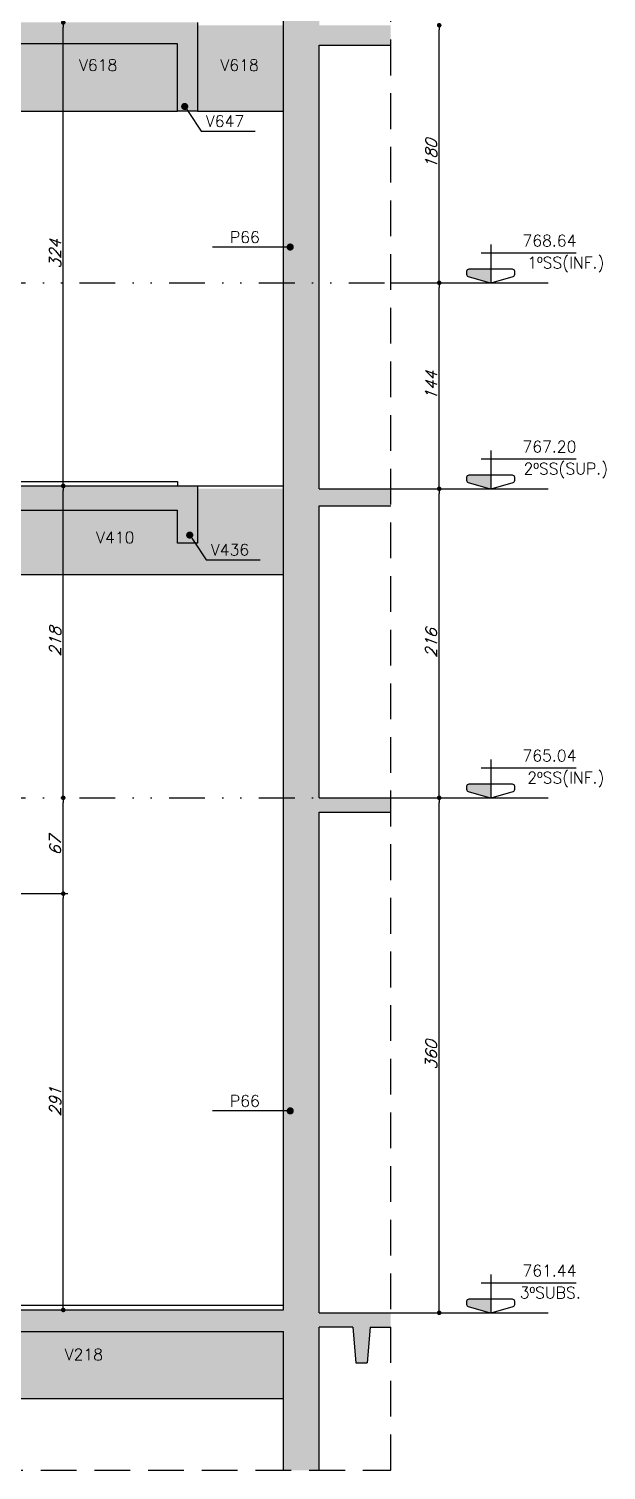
# Model space of a CAD drawing. Extents: x 0 to 6870, y 0 to 4205.
# Drawn here: x 1017 to 1420, y 1057 to 2065 of the extents above; entities that cross this region are included whole.
import ezdxf
from ezdxf import colors
from ezdxf.entities.mleader import LeaderData, LeaderLine
from ezdxf.enums import TextEntityAlignment as Align
from ezdxf.math import Vec2, Vec3

# ---------------------------------------------------------------- set-up
doc = ezdxf.new("R2010")
doc.units = 0
doc.header["$LTSCALE"] = 50
doc.header["$MEASUREMENT"] = 0
doc.linetypes.add('DASHED', pattern=[0.75, 0.5, -0.25])
doc.linetypes.add('DIVIDE2', pattern=[0.625, 0.25, -0.125, 0, -0.125, 0, -0.125])
doc.layers.get('0').update_dxf_attribs({"linetype": 'CONTINUOUS'})
doc.layers.get('DEFPOINTS').update_dxf_attribs({"linetype": 'CONTINUOUS'})
for name, color, linetype in [('F-AUX-RED', 1, 'CONTINUOUS'), ('F-CORTE', 4, 'CONTINUOUS'), ('F-COTAS', 106, 'CONTINUOUS'), ('F-EIXOS-DET', 1, 'CONTINUOUS'), ('F-ESC CORTE', 4, 'CONTINUOUS'), ('F-ESC SOLIDO CORTE', 71, 'CONTINUOUS'), ('F-NÍVEL-VISTA', 2, 'CONTINUOUS'), ('F-REVESTIMENTO', 1, 'CONTINUOUS'), ('F-SOLIDO', 71, 'CONTINUOUS'), ('F-TEXTO', 6, 'CONTINUOUS'), ('F-TEXTO-YELLOW', 2, 'CONTINUOUS'), ('F-VISTA', 2, 'CONTINUOUS'), ('F-VISTA SÓLIDO', 254, 'CONTINUOUS')]:
    doc.layers.add(name, color=color, linetype=linetype)
doc.styles.add('CP-TEXT-INCL', font='romans.shx', dxfattribs={"oblique": 20})
doc.styles.add('MCP', font='romans.shx')
doc.styles.get("Standard").update_dxf_attribs({"font": 'ROMANS.SHX'})
doc.dimstyles.new('CP-COTAS-50', dxfattribs={"dimscale": 0.64, "dimtxt": 12.5, "dimasz": 5, "dimexe": 5, "dimexo": 5, "dimgap": 2.5, "dimtad": 1, "dimdec": 1, "dimdsep": 46, "dimtxsty": 'CP-TEXT-INCL', "dimblk1": 'DOT', "dimblk2": 'DOT', "dimsah": 1, "dimcen": 9, "dimclrd": 256, "dimclre": 256, "dimclrt": 256, "dimadec": 0, "dimazin": 0, "dimtfac": 1, "dimtdec": 1, "dimtmove": 2, "dimatfit": 3, "dimldrblk": 'DOT', "dimfxl": 5, "dimtolj": 1, "dimarcsym": 0})

# ---------------------------------------------------------------- blocks, each defined once
blk = doc.blocks.new('_DOT')
at = {"color": 0, "linetype": 'ByBlock'}
blk.add_line((-0.5, 0), (-1, 0), dxfattribs=at)
at = {"color": 0, "linetype": 'ByBlock', "const_width": 0.5}
blk.add_lwpolyline([(-0.25, 0, 1), (0.25, 0, 1)], format="xyb", close=True, dxfattribs=at)
blk = doc.blocks.new('*D491')
at = {"layer": 'DEFPOINTS', "color": 0, "linetype": 'Continuous', "transparency": 16777216}
for p in [(1003.5, 1460), (1040.7, 1460), (1011.9, 1169)]:
    blk.add_point(p, dxfattribs=at)
at = {"layer": 'F-COTAS', "linetype": 'Continuous', "lineweight": -2, "transparency": 16777216}
for p, q in [((1006.7, 1460), (1043.9, 1460)), ((1040.7, 1172.2), (1040.7, 1456.8)), ((1015.1, 1169), (1043.9, 1169))]:
    blk.add_line(p, q, dxfattribs=at)
at = {"layer": 'F-COTAS', "linetype": 'Continuous', "lineweight": -2, "transparency": 16777216, "xscale": 3.2, "yscale": 3.2, "zscale": 3.2}
for p, rotation in [((1040.7, 1460), 90), ((1040.7, 1169), 270)]:
    blk.add_blockref('_DOT', p, dxfattribs=dict(at, rotation=rotation))
at = {"layer": 'F-COTAS', "linetype": 'Continuous', "transparency": 16777216, "insert": (1035.1, 1314.5), "char_height": 8, "attachment_point": 5, "rotation": 90, "style": 'CP-TEXT-INCL'}
blk.add_mtext('\\A1;291', dxfattribs=at)
blk = doc.blocks.new('*D492')
at = {"layer": 'DEFPOINTS', "color": 0, "linetype": 'Continuous', "transparency": 16777216}
for p in [(1040.7, 1527), (1040.7, 1527), (1003.5, 1460)]:
    blk.add_point(p, dxfattribs=at)
at = {"layer": 'F-COTAS', "linetype": 'Continuous', "lineweight": -2, "transparency": 16777216}
for p, q in [((1040.7, 1463.2), (1040.7, 1523.8)), ((1006.7, 1460), (1043.9, 1460))]:
    blk.add_line(p, q, dxfattribs=at)
at = {"layer": 'F-COTAS', "linetype": 'Continuous', "lineweight": -2, "transparency": 16777216, "xscale": 3.2, "yscale": 3.2, "zscale": 3.2}
for p, rotation in [((1040.7, 1527), 90), ((1040.7, 1460), 270)]:
    blk.add_blockref('_DOT', p, dxfattribs=dict(at, rotation=rotation))
at = {"layer": 'F-COTAS', "linetype": 'Continuous', "transparency": 16777216, "insert": (1035.1, 1493.5), "char_height": 8, "attachment_point": 5, "rotation": 90, "style": 'CP-TEXT-INCL'}
blk.add_mtext('\\A1;67', dxfattribs=at)
blk = doc.blocks.new('*D493')
at = {"layer": 'DEFPOINTS', "color": 0, "linetype": 'Continuous', "transparency": 16777216}
for p in [(1040.7, 1745), (1040.7, 1745), (1040.7, 1527)]:
    blk.add_point(p, dxfattribs=at)
at = {"layer": 'F-COTAS', "linetype": 'Continuous', "lineweight": -2, "transparency": 16777216}
blk.add_line((1040.7, 1530.2), (1040.7, 1741.8), dxfattribs=at)
at = {"layer": 'F-COTAS', "linetype": 'Continuous', "lineweight": -2, "transparency": 16777216, "xscale": 3.2, "yscale": 3.2, "zscale": 3.2}
for p, rotation in [((1040.7, 1745), 90), ((1040.7, 1527), 270)]:
    blk.add_blockref('_DOT', p, dxfattribs=dict(at, rotation=rotation))
at = {"layer": 'F-COTAS', "linetype": 'Continuous', "transparency": 16777216, "insert": (1035.1, 1636), "char_height": 8, "attachment_point": 5, "rotation": 90, "style": 'CP-TEXT-INCL'}
blk.add_mtext('\\A1;218', dxfattribs=at)
blk = doc.blocks.new('*D494')
at = {"layer": 'DEFPOINTS', "color": 0, "linetype": 'Continuous', "transparency": 16777216}
for p in [(1040.7, 2069), (1040.7, 2069), (1040.7, 1745)]:
    blk.add_point(p, dxfattribs=at)
at = {"layer": 'F-COTAS', "linetype": 'Continuous', "lineweight": -2, "transparency": 16777216}
blk.add_line((1040.7, 1748.2), (1040.7, 2065.8), dxfattribs=at)
at = {"layer": 'F-COTAS', "linetype": 'Continuous', "lineweight": -2, "transparency": 16777216, "xscale": 3.2, "yscale": 3.2, "zscale": 3.2}
for p, rotation in [((1040.7, 2069), 90), ((1040.7, 1745), 270)]:
    blk.add_blockref('_DOT', p, dxfattribs=dict(at, rotation=rotation))
at = {"layer": 'F-COTAS', "linetype": 'Continuous', "transparency": 16777216, "insert": (1035.1, 1907), "char_height": 8, "attachment_point": 5, "rotation": 90, "style": 'CP-TEXT-INCL'}
blk.add_mtext('\\A1;324', dxfattribs=at)
blk = doc.blocks.new('*D516')
at = {"layer": 'DEFPOINTS', "color": 0, "linetype": 'Continuous', "transparency": 16777216}
for p in [(1298.1, 1527), (1303.3, 1527), (1298.1, 1167)]:
    blk.add_point(p, dxfattribs=at)
at = {"layer": 'F-COTAS', "linetype": 'Continuous', "lineweight": -2, "transparency": 16777216}
for p, q in [((1301.3, 1527), (1306.5, 1527)), ((1303.3, 1170.2), (1303.3, 1523.8)), ((1301.3, 1167), (1306.5, 1167))]:
    blk.add_line(p, q, dxfattribs=at)
at = {"layer": 'F-COTAS', "linetype": 'Continuous', "lineweight": -2, "transparency": 16777216, "xscale": 3.2, "yscale": 3.2, "zscale": 3.2}
for p, rotation in [((1303.3, 1527), 90), ((1303.3, 1167), 270)]:
    blk.add_blockref('_DOT', p, dxfattribs=dict(at, rotation=rotation))
at = {"layer": 'F-COTAS', "linetype": 'Continuous', "transparency": 16777216, "insert": (1297.7, 1347), "char_height": 8, "attachment_point": 5, "rotation": 90, "style": 'CP-TEXT-INCL'}
blk.add_mtext('\\A1;360', dxfattribs=at)
blk = doc.blocks.new('*D517')
at = {"layer": 'DEFPOINTS', "color": 0, "linetype": 'Continuous', "transparency": 16777216}
for p in [(1303.3, 1743), (1303.3, 1743), (1298.1, 1527)]:
    blk.add_point(p, dxfattribs=at)
at = {"layer": 'F-COTAS', "linetype": 'Continuous', "lineweight": -2, "transparency": 16777216}
for p, q in [((1303.3, 1530.2), (1303.3, 1739.8)), ((1301.3, 1527), (1306.5, 1527))]:
    blk.add_line(p, q, dxfattribs=at)
at = {"layer": 'F-COTAS', "linetype": 'Continuous', "lineweight": -2, "transparency": 16777216, "xscale": 3.2, "yscale": 3.2, "zscale": 3.2}
for p, rotation in [((1303.3, 1743), 90), ((1303.3, 1527), 270)]:
    blk.add_blockref('_DOT', p, dxfattribs=dict(at, rotation=rotation))
at = {"layer": 'F-COTAS', "linetype": 'Continuous', "transparency": 16777216, "insert": (1297.7, 1635), "char_height": 8, "attachment_point": 5, "rotation": 90, "style": 'CP-TEXT-INCL'}
blk.add_mtext('\\A1;216', dxfattribs=at)
blk = doc.blocks.new('*D518')
at = {"layer": 'DEFPOINTS', "color": 0, "linetype": 'Continuous', "transparency": 16777216}
for p in [(1303.3, 1887), (1303.3, 1887), (1303.3, 1743)]:
    blk.add_point(p, dxfattribs=at)
at = {"layer": 'F-COTAS', "linetype": 'Continuous', "lineweight": -2, "transparency": 16777216}
blk.add_line((1303.3, 1746.2), (1303.3, 1883.8), dxfattribs=at)
at = {"layer": 'F-COTAS', "linetype": 'Continuous', "lineweight": -2, "transparency": 16777216, "xscale": 3.2, "yscale": 3.2, "zscale": 3.2}
for p, rotation in [((1303.3, 1887), 90), ((1303.3, 1743), 270)]:
    blk.add_blockref('_DOT', p, dxfattribs=dict(at, rotation=rotation))
at = {"layer": 'F-COTAS', "linetype": 'Continuous', "transparency": 16777216, "insert": (1297.7, 1815), "char_height": 8, "attachment_point": 5, "rotation": 90, "style": 'CP-TEXT-INCL'}
blk.add_mtext('\\A1;144', dxfattribs=at)
blk = doc.blocks.new('*D519')
at = {"layer": 'DEFPOINTS', "color": 0, "linetype": 'Continuous', "transparency": 16777216}
for p in [(1303.3, 2067), (1303.3, 2067), (1303.3, 1887)]:
    blk.add_point(p, dxfattribs=at)
at = {"layer": 'F-COTAS', "linetype": 'Continuous', "lineweight": -2, "transparency": 16777216}
blk.add_line((1303.3, 1890.2), (1303.3, 2063.8), dxfattribs=at)
at = {"layer": 'F-COTAS', "linetype": 'Continuous', "lineweight": -2, "transparency": 16777216, "xscale": 3.2, "yscale": 3.2, "zscale": 3.2}
for p, rotation in [((1303.3, 2067), 90), ((1303.3, 1887), 270)]:
    blk.add_blockref('_DOT', p, dxfattribs=dict(at, rotation=rotation))
at = {"layer": 'F-COTAS', "linetype": 'Continuous', "transparency": 16777216, "insert": (1297.7, 1977), "char_height": 8, "attachment_point": 5, "rotation": 90, "style": 'CP-TEXT-INCL'}
blk.add_mtext('\\A1;180', dxfattribs=at)
blk = doc.blocks.new('Nível - Vista')
at = {"layer": 'F-NÍVEL-VISTA'}
blk.add_hatch(color=71, dxfattribs=at).paths.add_polyline_path([(0, 0.238), (-0.38, 0.238, 0.414214), (-0.42, 0.198), (-0.42, 0.148, 0.331206), (-0.391, 0.11), (-0.011, 0.002, 0.072993), (0, 0)])
at = {"layer": 'F-NÍVEL-VISTA', "color": 2}
for p, q in [((-0.168, 0.521), (1.493, 0.521)), ((0, 0.67), (0, 0))]:
    blk.add_line(p, q, dxfattribs=at)
blk.add_lwpolyline([(-0.011, 0.002, 0.146769), (0.011, 0.002), (0.391, 0.11, 0.331206), (0.42, 0.148), (0.42, 0.198, 0.414214), (0.38, 0.238), (-0.38, 0.238, 0.414214), (-0.42, 0.198), (-0.42, 0.148, 0.331206), (-0.391, 0.11), (-0.011, 0.002, 0.146769), (0.011, 0.002)], format="xyb", dxfattribs=at)
at = {"layer": 'F-TEXTO', "color": 3, "style": 'MCP'}
for tag, p in [('NÍVEL', (1.026, 0.636)), ('NÍVEL_DETALHE', (1.02, 0.186))]:
    blk.add_attdef(tag, text='', height=0.2, dxfattribs=at).set_placement(p, align=Align.CENTER)

msp = doc.modelspace()

# ---------------------------------------------------------------- hatches: boundary and pattern name
at = {"layer": 'F-ESC SOLIDO CORTE'}
h = msp.add_hatch(color=256, dxfattribs=at)
h.dxf.hatch_style = 1
h.paths.add_polyline_path([(835.46, 2057), (836.9, 2056.07), (837.5, 2055.69), (840.13, 2054), (1120.5, 2054), (1120.5, 2007), (1134.5, 2007), (1134.5, 2069), (844.5, 2069), (844.5, 2087), (816.5, 2087), (816.5, 2105), (788.5, 2105), (788.5, 2123), (760.5, 2123), (760.5, 2141), (732.5, 2141), (732.5, 2159), (704.5, 2159), (704.5, 2177), (676.5, 2177), (676.5, 2195), (648.5, 2195), (648.5, 2213), (620.5, 2213), (620.5, 2231), (592.5, 2231), (475, 2231), (475, 2191), (494, 2191), (494, 2216), (588.1, 2216)])
h = msp.add_hatch(color=256, dxfattribs=at)
h.dxf.hatch_style = 1
h.paths.add_polyline_path([(732.5, 1817), (732.5, 1835), (704.5, 1835), (704.5, 1853), (676.5, 1853), (676.5, 1871), (648.5, 1871), (648.5, 1889), (620.5, 1889), (620.5, 1907), (592.5, 1907), (475, 1907), (475, 1867), (494, 1867), (494, 1892), (592.5, 1892), (843.15, 1728), (1120.5, 1728), (1120.5, 1705), (1134.5, 1705), (1134.5, 1745), (844.5, 1745), (844.5, 1763), (816.5, 1763), (816.5, 1781), (788.5, 1781), (788.5, 1799), (760.5, 1799), (760.5, 1817)])
at = {"layer": 'F-SOLIDO', "linetype": 'Continuous'}
h = msp.add_hatch(color=256, dxfattribs=at)
h.dxf.hatch_style = 1
h.paths.add_polyline_path([(1134.5, 3743), (870.72, 3743), (870.72, 3728), (1120.5, 3728), (1120.5, 3699), (1134.5, 3699)])
h.paths.add_polyline_path([(1219.5, 3727), (1269.5, 3727), (1269.5, 3739), (1219.5, 3739), (1219.5, 3839), (1194.5, 3839), (1194.5, 1169), (1219.5, 1169), (1219.5, 1517), (1269.5, 1517), (1269.5, 1527), (1219.5, 1527), (1219.5, 1731), (1269.5, 1731), (1269.5, 1743), (1219.5, 1743), (1219.5, 2053), (1269.5, 2053), (1269.5, 2067), (1219.5, 2067), (1219.5, 2359), (1269.5, 2359), (1269.5, 2373), (1219.5, 2373), (1219.5, 2701), (1269.5, 2701), (1269.5, 2713), (1219.5, 2713), (1219.5, 3043), (1269.5, 3043), (1269.5, 3055), (1219.5, 3055), (1219.5, 3385), (1269.5, 3385), (1269.5, 3397), (1219.5, 3397)])
h = msp.add_hatch(color=256, dxfattribs=at)
h.dxf.hatch_style = 1
h.paths.add_polyline_path([(1219.5, 1157), (1243, 1157), (1245, 1132), (1253, 1132), (1255, 1157), (1269.5, 1157), (1269.5, 1167), (1219.5, 1167), (1219.5, 1169), (494, 1169), (494, 1167), (494, 1154), (1194.5, 1154), (1194.5, 1057), (1219.5, 1057)])
at = {"layer": 'F-VISTA SÓLIDO', "linetype": 'Continuous'}
h = msp.add_hatch(color=256, dxfattribs=at)
h.dxf.hatch_style = 1
h.paths.add_polyline_path([(494, 1867), (475, 1867), (475, 1743), (494, 1743)])
h.paths.add_polyline_path([(1120.5, 2054), (866.24, 2054), (793.13, 2007), (913, 2007), (913, 1887), (932, 1887), (932, 2007), (1120.5, 2007)])
h.paths.add_polyline_path([(1194.5, 2067), (1134.5, 2067), (1134.5, 2007), (1194.5, 2007)])
h.paths.add_polyline_path([(932, 1887), (913, 1887), (913, 1748), (932, 1748)])
h.paths.add_polyline_path([(781.5, 2034), (781.5, 2037), (809.5, 2037), (809.5, 2055), (807.5, 2055), (807.5, 2057), (835.46, 2057), (819.91, 2067), (494, 2067), (494, 2007), (753.5, 2007), (753.5, 2016), (753.5, 2019), (781.5, 2019)])
h.paths.add_polyline_path([(494, 2007), (475, 2007), (475, 1907), (494, 1907)])
h = msp.add_hatch(color=256, dxfattribs=at)
h.dxf.hatch_style = 1
h.paths.add_polyline_path([(588.09, 1622), (494, 1622), (494, 1599.44), (475, 1599.44), (475, 1527), (494, 1527), (494, 1563), (679.87, 1563)])
h.paths.add_polyline_path([(725.5, 1728), (723.5, 1728), (723.5, 1730), (754.5, 1730), (754.5, 1743), (494, 1743), (494, 1683), (494, 1640), (591.9, 1640), (613.5, 1640), (613.5, 1656), (611.5, 1656), (611.5, 1658), (641.5, 1658), (641.5, 1674), (639.5, 1674), (639.5, 1676), (669.5, 1676), (669.5, 1692), (667.5, 1692), (667.5, 1694), (697.5, 1694), (697.5, 1710), (695.5, 1710), (695.5, 1712), (725.5, 1712)])
h.paths.add_polyline_path([(494, 1683), (475, 1683), (475, 1637), (494, 1637)])
h.paths.add_polyline_path([(475, 1743), (425, 1743), (425, 1693), (475, 1693)])
h.paths.add_polyline_path([(1120.5, 1728), (783.79, 1728), (621.5, 1623.67), (621.5, 1622), (651.5, 1622), (651.5, 1620), (649.5, 1620), (649.5, 1604), (679.5, 1604), (679.5, 1602), (677.5, 1602), (677.5, 1586), (707.5, 1586), (707.5, 1584), (705.5, 1584), (705.5, 1568), (735.5, 1568), (735.5, 1566), (733.5, 1566), (733.5, 1563), (913, 1563), (913, 1527), (932, 1527), (932, 1683), (1194.5, 1683), (1194.5, 1743), (1134.5, 1743), (1134.5, 1705), (1120.5, 1705)])
h = msp.add_hatch(color=256, dxfattribs=at)
h.dxf.hatch_style = 1
h.paths.add_polyline_path([(932, 1107), (1194.5, 1107), (1194.5, 1154), (494, 1154), (494, 1107), (475, 1107), (475, 1057), (932, 1057)])
h.paths.add_polyline_path([(475, 1167), (425, 1167), (425, 1107), (475, 1107)])

# ---------------------------------------------------------------- linework, layer by layer
at = {"layer": 'F-AUX-RED', "color": 1, "linetype": 'DASHED'}
for p, q in [((1269.5, 1057), (1269.5, 3839)), ((425, 1057), (1269.5, 1057))]:
    msp.add_line(p, q, dxfattribs=at)
at = {"layer": 'F-CORTE', "linetype": 'Continuous'}
for p, q in [((1194.5, 1169), (1194.5, 3839)), ((1219.5, 1743), (1219.5, 2053)), ((1219.5, 1527), (1219.5, 1731)), ((1219.5, 1167), (1219.5, 1517)), ((892.5, 1169), (1194.5, 1169)), ((494, 1154), (1194.5, 1154)), ((1194.5, 1057), (1194.5, 1154)), ((1219.5, 1057), (1219.5, 1157))]:
    msp.add_line(p, q, dxfattribs=at)
for points in [[(1219.5, 2053), (1269.5, 2053)], [(1219.5, 1743), (1269.5, 1743)], [(1219.5, 1731), (1269.5, 1731)], [(1219.5, 1527), (1269.5, 1527)], [(1219.5, 1517), (1269.5, 1517)], [(1243, 1157), (1219.5, 1157)]]:
    msp.add_lwpolyline(points, dxfattribs=at)
at = {"layer": 'F-CORTE'}
for points in [[(1219.5, 1167), (1269.5, 1167)], [(1243, 1157), (1245, 1132), (1253, 1132)], [(1255, 1157), (1253, 1132), (1253, 1132)], [(1255, 1157), (1269.5, 1157)]]:
    msp.add_lwpolyline(points, dxfattribs=at)
at = {"layer": 'F-EIXOS-DET', "color": 252, "linetype": 'DIVIDE2', "ltscale": 2}
for points in [[(425, 1887), (1269.5, 1887)], [(425, 1527), (1269.5, 1527)]]:
    msp.add_lwpolyline(points, dxfattribs=at)
at = {"layer": 'F-EIXOS-DET'}
for points in [[(1269.5, 1887), (1379.5, 1887)], [(1269.5, 1743), (1379.5, 1743)], [(1269.5, 1527), (1379.5, 1527)], [(1269.5, 1167), (1379.5, 1167)]]:
    msp.add_lwpolyline(points, dxfattribs=at)
at = {"layer": 'F-ESC CORTE', "linetype": 'Continuous'}
for p, q in [((1134.5, 2069), (1134.5, 2007)), ((1120.5, 2054), (840.13, 2054)), ((1120.5, 2007), (1120.5, 2054)), ((1134.5, 2007), (1120.5, 2007)), ((844.5, 1745), (1134.5, 1745)), ((1134.5, 1745), (1134.5, 1705)), ((843.15, 1728), (1120.5, 1728)), ((1120.5, 1705), (1120.5, 1728)), ((1134.5, 1705), (1120.5, 1705))]:
    msp.add_line(p, q, dxfattribs=at)
at = {"layer": 'F-REVESTIMENTO'}
msp.add_lwpolyline([(845.5, 1748), (1120.5, 1748), (1120.5, 1745)], dxfattribs=at)
at = {"layer": 'F-REVESTIMENTO', "linetype": 'Continuous'}
msp.add_lwpolyline([(1194.5, 1172), (817.5, 1172)], dxfattribs=at)
at = {"layer": 'F-VISTA'}
msp.add_line((932, 1107), (1194.5, 1107), dxfattribs=at)
for points in [[(932, 2007), (1120.5, 2007)], [(1134.5, 2007), (1194.5, 2007)], [(1134.5, 1745), (1194.5, 1745)], [(932, 1683), (1194.5, 1683)]]:
    msp.add_lwpolyline(points, dxfattribs=at)

# ---------------------------------------------------------------- block references
at = {"layer": 'F-NÍVEL-VISTA', "linetype": 'Continuous', "xscale": 40, "yscale": 40, "zscale": 40}
for p, values in [((1339.25, 1887), {'NÍVEL': '768.64'}), ((1339.25, 1743), {'NÍVEL': '767.20'}), ((1339.25, 1527), {'NÍVEL': '765.04'}), ((1339.25, 1167), {'NÍVEL': '761.44'})]:
    msp.add_blockref('Nível - Vista', p, dxfattribs=at).add_auto_attribs(values)

# ---------------------------------------------------------------- texts
at = {"layer": 'F-TEXTO', "color": 3, "style": 'MCP'}
for s, p in [('1ºSS(INF.)', (1391.76, 1897.07)), ('2ºSS(SUP.)', (1391.76, 1753.07)), ('2ºSS(INF.)', (1391.76, 1537.07)), ('3ºSUBS.', (1380.84, 1177.07))]:
    msp.add_text(s, height=8, dxfattribs=at).set_placement(p, align=Align.CENTER)
at = {"layer": 'F-TEXTO-YELLOW', "style": 'MCP'}
for s, p in [('V618', (1051.7, 2035.12)), ('V618', (1150.48, 2035.12)), ('V647', (1140.32, 1995.98)), ('P66', (1157.09, 1914.9)), ('V410', (1063.67, 1704.96)), ('V436', (1143.81, 1696.36)), ('P66', (1157.09, 1311.06)), ('V218', (1041.72, 1133.83))]:
    msp.add_text(s, height=8, dxfattribs=at).set_placement(p)

# ---------------------------------------------------------------- dimensions: what is measured, and where the dimension line sits
at = {"layer": 'F-COTAS', "linetype": 'Continuous'}
for base, p1, p2, picture, middle in [((1040.67, 2069), (1040.67, 1745), (1040.67, 2069), '*D494', (1035.07, 1907)), ((1303.3, 2067), (1303.3, 1887), (1303.3, 2067), '*D519', (1297.7, 1977)), ((1303.3, 1887), (1303.3, 1743), (1303.3, 1887), '*D518', (1297.7, 1815)), ((1040.67, 1745), (1040.67, 1527), (1040.67, 1745), '*D493', (1035.07, 1636)), ((1303.3, 1743), (1298.11, 1527), (1303.3, 1743), '*D517', (1297.7, 1635)), ((1040.67, 1527), (1003.5, 1459.99), (1040.67, 1527), '*D492', (1035.07, 1493.5)), ((1303.3, 1527), (1298.11, 1167), (1298.11, 1527), '*D516', (1297.7, 1347)), ((1040.67, 1459.99), (1011.85, 1169), (1003.5, 1459.99), '*D491', (1035.07, 1314.5))]:
    dim = msp.add_linear_dim(base=base, p1=p1, p2=p2, angle=90, dimstyle='CP-COTAS-50', dxfattribs=at)
    dim.commit()
    dim.dimension.update_dxf_attribs({"geometry": picture, "text_midpoint": middle})

# ---------------------------------------------------------------- leaders
at = {"layer": 'F-AUX-RED'}
ml = msp.add_multileader_mtext('Standard', dxfattribs=at)
ml.set_content('', color=256)
ml.set_leader_properties()
ml.set_arrow_properties(name='DOT')
ml.build(insert=Vec2(0, 0))
ml.multileader.update_dxf_attribs({"text_right_attachment_type": 6, "text_top_attachment_type": 0, "text_bottom_attachment_type": 0, "dogleg_length": 0.36, "arrow_head_size": 5})
ctx = ml.context
ctx.base_point, ctx.char_height, ctx.arrow_head_size, ctx.landing_gap_size, ctx.plane_origin = Vec3(1174.79, 1993.07), 0.18, 5, 0.09, Vec3(1125.53, 1995.27)
ctx.right_attachment = 6
notes = []
notes.append((ctx, [(0, (1, 1, 0), (1136.97, 1993.07), (1, 0), 37.82, [(0, [(1125.53, 2010.27)], 256, [])])]))
ctx.mtext.insert, ctx.mtext.flow_direction = Vec3(1174.88, 1993.16), 5
ml = msp.add_multileader_mtext('Standard', dxfattribs=at)
ml.set_content('', color=256)
ml.set_leader_properties()
ml.set_arrow_properties(name='DOT')
ml.build(insert=Vec2(0, 0))
ml.multileader.update_dxf_attribs({"text_right_attachment_type": 6, "text_top_attachment_type": 0, "text_bottom_attachment_type": 0, "dogleg_length": 0.36, "arrow_head_size": 5})
ctx = ml.context
ctx.base_point, ctx.char_height, ctx.arrow_head_size, ctx.landing_gap_size, ctx.plane_origin = Vec3(1144.9, 1912.08), 0.18, 5, 0.09, Vec3(1199.22, 1911.99)
ctx.right_attachment, ctx.text_align_type = 6, 2
notes.append((ctx, [(0, (1, 1, 0), (1178.57, 1911.99), (-1, 0), 33.49, [(0, [(1199.22, 1911.99)], 256, [])])]))
ctx.mtext.insert, ctx.mtext.alignment, ctx.mtext.flow_direction = Vec3(1144.99, 1912.17), 3, 5
ml = msp.add_multileader_mtext('Standard', dxfattribs=at)
ml.set_content('', color=256)
ml.set_leader_properties()
ml.set_arrow_properties(name='DOT')
ml.build(insert=Vec2(0, 0))
ml.multileader.update_dxf_attribs({"text_right_attachment_type": 6, "text_top_attachment_type": 0, "text_bottom_attachment_type": 0, "dogleg_length": 0.36, "arrow_head_size": 5})
ctx = ml.context
ctx.base_point, ctx.char_height, ctx.arrow_head_size, ctx.landing_gap_size, ctx.plane_origin = Vec3(1178.28, 1693.44), 0.18, 5, 0.09, Vec3(1115.02, 1695.65)
ctx.right_attachment = 6
notes.append((ctx, [(0, (1, 1, 0), (1140.46, 1693.44), (1, 0), 37.82, [(0, [(1129.02, 1710.65)], 256, [])])]))
ctx.mtext.insert, ctx.mtext.flow_direction = Vec3(1178.37, 1693.53), 5
ml = msp.add_multileader_mtext('Standard', dxfattribs=at)
ml.set_content('', color=256)
ml.set_leader_properties()
ml.set_arrow_properties(name='DOT')
ml.build(insert=Vec2(0, 0))
ml.multileader.update_dxf_attribs({"text_right_attachment_type": 6, "text_top_attachment_type": 0, "text_bottom_attachment_type": 0, "dogleg_length": 0.36, "arrow_head_size": 5})
ctx = ml.context
ctx.base_point, ctx.char_height, ctx.arrow_head_size, ctx.landing_gap_size, ctx.plane_origin = Vec3(1144.9, 1308.24), 0.18, 5, 0.09, Vec3(1199.22, 1308.15)
ctx.right_attachment, ctx.text_align_type = 6, 2
notes.append((ctx, [(0, (1, 1, 0), (1178.57, 1308.15), (-1, 0), 33.49, [(0, [(1199.22, 1308.15)], 256, [])])]))
ctx.mtext.insert, ctx.mtext.alignment, ctx.mtext.flow_direction = Vec3(1144.99, 1308.33), 3, 5
for ctx, leaders in notes:
    for number, flags, end, landing, length, lines in leaders:
        leader = LeaderData()
        leader.index, (leader.has_last_leader_line, leader.has_dogleg_vector, leader.attachment_direction) = number, flags
        leader.last_leader_point, leader.dogleg_vector, leader.dogleg_length = Vec3(end), Vec3(landing), length
        for number, points, colour, breaks in lines:
            line = LeaderLine()
            line.index, line.vertices, line.color, line.breaks = number, Vec3.list(points), colors.encode_raw_color(colour), breaks
            leader.lines.append(line)
        ctx.leaders.append(leader)

doc.saveas('drawing.dxf')
